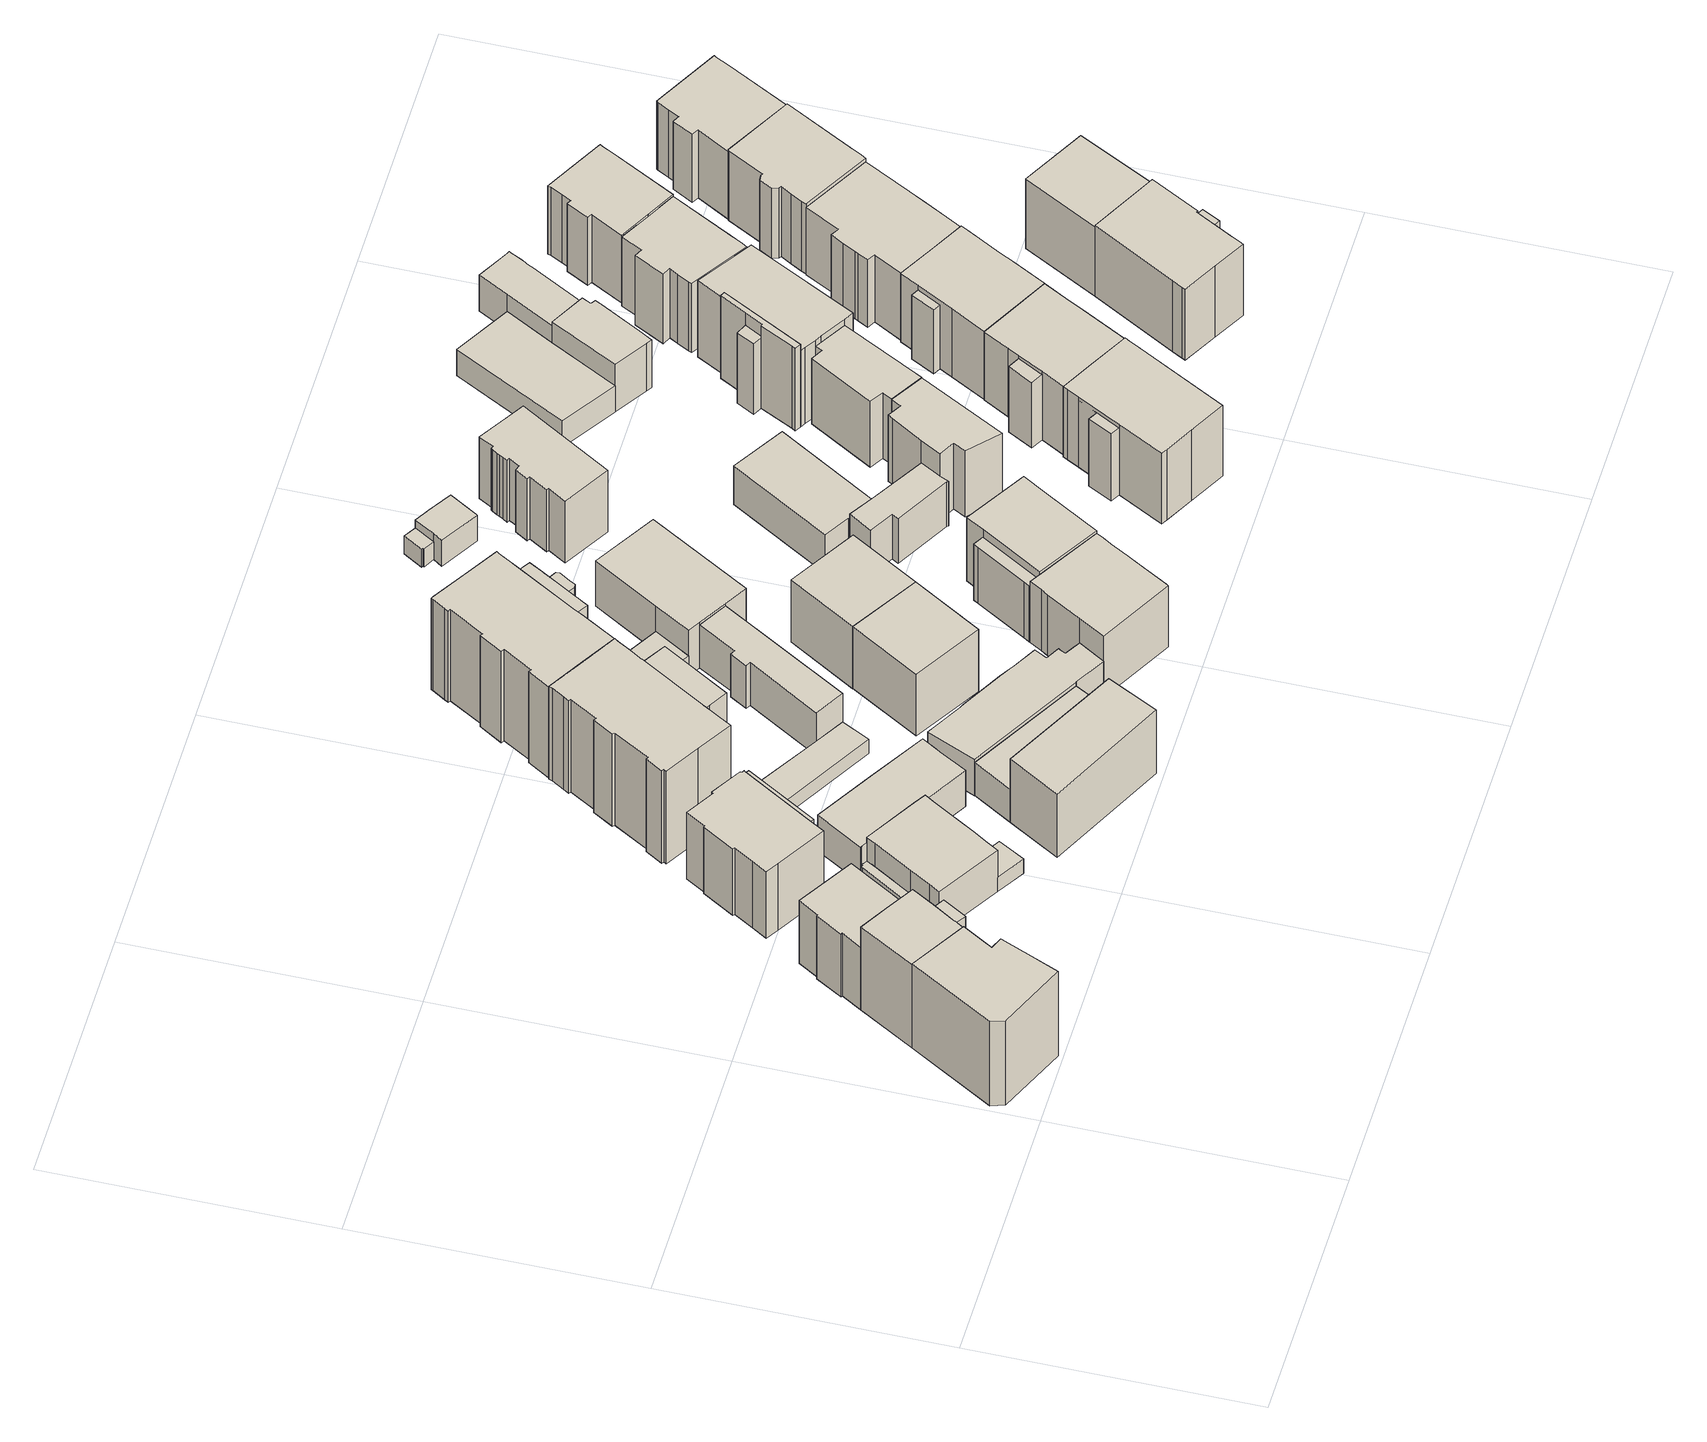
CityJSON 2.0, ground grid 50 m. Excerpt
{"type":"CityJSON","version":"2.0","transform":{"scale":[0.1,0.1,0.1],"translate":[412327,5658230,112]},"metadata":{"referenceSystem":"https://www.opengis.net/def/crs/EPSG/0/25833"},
"CityObjects":{
"building1":{"type":"Building","attributes":{"Dachtyp_tdc":"tdcFreeFormRoof","Gemeindeschluessel":14612000,"Dachneigung":36.46,"QualitaetDacherkennung":14,"Geometrietyp2DReferenz":"3000","measuredHeight":21.57,"function":"31001_9998","roofType":"5000"},"geometry":[{"type":"Solid","lod":"1","boundaries":[[[[0,1,2,3,4,5,6]],[[7,8,9,10,11,12,13]],[[6,8,7,0]],[[5,9,8,6]],[[4,10,9,5]],[[3,11,10,4]],[[2,12,11,3]],[[1,13,12,2]],[[0,7,13,1]]]]}]},
"building2":{"type":"Building","attributes":{"Gemeindeschluessel":14612000,"Geometrietyp2DReferenz":"3000","function":"31001_9998","roofType":"9999"},"children":["building2-1","building2-2"]},
"building2-1":{"type":"BuildingPart","attributes":{"Dachtyp_tdc":"tdcCutGableRoof","Dachneigung":1.78,"QualitaetDacherkennung":44,"Geometrietyp2DReferenz":"3000","measuredHeight":18.85,"roofType":"9999"},"parents":["building2"],"geometry":[{"type":"Solid","lod":"1","boundaries":[[[[14,15,16,17,18]],[[19,20,21,22,23]],[[18,19,23,14]],[[17,20,19,18]],[[16,21,20,17]],[[15,22,21,16]],[[14,23,22,15]]]]}]},
"building2-2":{"type":"BuildingPart","attributes":{"Dachtyp_tdc":"tdcGableRoof","Dachneigung":30.62,"QualitaetDacherkennung":73,"Geometrietyp2DReferenz":"3000","measuredHeight":20.88,"roofType":"3100"},"parents":["building2"],"geometry":[{"type":"Solid","lod":"1","boundaries":[[[[24,25,26,27,28,29,30,31,32]],[[33,34,23,22,21,7,35,13,36]],[[32,34,33,24]],[[31,23,34,32]],[[30,22,23,31]],[[29,21,22,30]],[[28,7,21,29]],[[27,35,7,28]],[[26,13,35,27]],[[25,36,13,26]],[[24,33,36,25]]]]}]},
"building3":{"type":"Building","attributes":{"Dachtyp_tdc":"tdcFreeFormRoof","Gemeindeschluessel":14612000,"Dachneigung":10.3,"QualitaetDacherkennung":29,"Geometrietyp2DReferenz":"3000","measuredHeight":15.66,"function":"31001_9998","roofType":"5000"},"geometry":[{"type":"Solid","lod":"1","boundaries":[[[[37,38,39,40,41,42,43,44]],[[45,46,47,48,49,34,36,50]],[[44,46,45,37]],[[43,47,46,44]],[[42,48,47,43]],[[41,49,48,42]],[[40,34,49,41]],[[39,36,34,40]],[[38,50,36,39]],[[37,45,50,38]]]]}]},
"building4":{"type":"Building","attributes":{"Gemeindeschluessel":14612000,"Geometrietyp2DReferenz":"3000","function":"31001_9998","roofType":"9999"},"children":["building4-1","building4-2","building4-3"]},
"building4-1":{"type":"BuildingPart","attributes":{"Dachtyp_tdc":"tdcPolyFlatRoof","Dachneigung":0,"QualitaetDacherkennung":76,"Geometrietyp2DReferenz":"3000","measuredHeight":3.33,"roofType":"1000"},"parents":["building4"],"geometry":[{"type":"Solid","lod":"1","boundaries":[[[[51,52,53,54]],[[55,56,57,58]],[[54,56,55,51]],[[53,57,56,54]],[[52,58,57,53]],[[51,55,58,52]]]]}]},
"building4-2":{"type":"BuildingPart","attributes":{"Dachtyp_tdc":"tdcCutGableRoof","Dachneigung":0.005,"QualitaetDacherkennung":53,"Geometrietyp2DReferenz":"3000","measuredHeight":11.77,"roofType":"9999"},"parents":["building4"],"geometry":[{"type":"Solid","lod":"1","boundaries":[[[[59,60,61,62,63,64,65,66,67,68,69,70]],[[71,72,73,74,75,58,76,57,77,78,79,80]],[[70,72,71,59]],[[69,73,72,70]],[[68,74,73,69]],[[67,75,74,68]],[[66,58,75,67]],[[65,76,58,66]],[[64,57,76,65]],[[63,77,57,64]],[[62,78,77,63]],[[61,79,78,62]],[[60,80,79,61]],[[59,71,80,60]]]]}]},
"building4-3":{"type":"BuildingPart","attributes":{"Dachtyp_tdc":"tdcPolyFlatRoof","Dachneigung":0,"QualitaetDacherkennung":14,"Geometrietyp2DReferenz":"3000","measuredHeight":4.12,"roofType":"1000"},"parents":["building4"],"geometry":[{"type":"Solid","lod":"1","boundaries":[[[[81,82,83,84,85,86,87]],[[88,89,90,91,92,71,79]],[[87,89,88,81]],[[86,90,89,87]],[[85,91,90,86]],[[84,92,91,85]],[[83,71,92,84]],[[82,79,71,83]],[[81,88,79,82]]]]}]},
"building5":{"type":"Building","attributes":{"Gemeindeschluessel":14612000,"Geometrietyp2DReferenz":"3000","function":"31001_9998","roofType":"9999"},"children":["building5-1","building5-2"]},
"building5-1":{"type":"BuildingPart","attributes":{"Dachtyp_tdc":"tdcCutTentRoof","Dachneigung":12.64,"QualitaetDacherkennung":42,"Geometrietyp2DReferenz":"3000","measuredHeight":16.26,"roofType":"9999"},"parents":["building5"],"geometry":[{"type":"Solid","lod":"1","boundaries":[[[[93,94,95,96,97,98,99,100,101,102,103,104,105,106,107,108]],[[109,110,111,112,113,114,115,116,117,118,119,120,121,122,123,124]],[[108,110,109,93]],[[107,111,110,108]],[[106,112,111,107]],[[105,113,112,106]],[[104,114,113,105]],[[103,115,114,104]],[[102,116,115,103]],[[101,117,116,102]],[[100,118,117,101]],[[99,119,118,100]],[[98,120,119,99]],[[97,121,120,98]],[[96,122,121,97]],[[95,123,122,96]],[[94,124,123,95]],[[93,109,124,94]]]]}]},
"building5-2":{"type":"BuildingPart","attributes":{"Dachtyp_tdc":"tdcFreeFormRoof","Dachneigung":72.49,"QualitaetDacherkennung":33,"Geometrietyp2DReferenz":"3000","measuredHeight":15.47,"roofType":"5000"},"parents":["building5"],"geometry":[{"type":"Solid","lod":"1","boundaries":[[[[125,126,127,128,129]],[[130,131,123,122,121]],[[129,131,130,125]],[[128,123,131,129]],[[127,122,123,128]],[[126,121,122,127]],[[125,130,121,126]]]]}]},
"building6":{"type":"Building","attributes":{"Dachtyp_tdc":"tdcFreeFormRoof","Gemeindeschluessel":14612000,"Dachneigung":10.04,"QualitaetDacherkennung":8,"Geometrietyp2DReferenz":"3000","measuredHeight":9.87,"function":"31001_9998","roofType":"5000"},"geometry":[{"type":"Solid","lod":"1","boundaries":[[[[132,133,134,135,136,137,138,139,140,141]],[[142,143,144,145,146,147,148,73,72,92]],[[141,143,142,132]],[[140,144,143,141]],[[139,145,144,140]],[[138,146,145,139]],[[137,147,146,138]],[[136,148,147,137]],[[135,73,148,136]],[[134,72,73,135]],[[133,92,72,134]],[[132,142,92,133]]]]}]},
"building7":{"type":"Building","attributes":{"Dachtyp_tdc":"tdcGableRoof","Gemeindeschluessel":14612000,"Dachneigung":35.84,"QualitaetDacherkennung":70,"Geometrietyp2DReferenz":"3000","measuredHeight":16.47,"function":"31001_9998","roofType":"3100"},"geometry":[{"type":"Solid","lod":"1","boundaries":[[[[149,150,151,152]],[[153,154,155,156]],[[152,154,153,149]],[[151,155,154,152]],[[150,156,155,151]],[[149,153,156,150]]]]}]},
"building8":{"type":"Building","attributes":{"Gemeindeschluessel":14612000,"Geometrietyp2DReferenz":"3000","function":"31001_9998","roofType":"9999"},"children":["building8-1","building8-2"]},
"building8-1":{"type":"BuildingPart","attributes":{"Dachtyp_tdc":"tdcGableRoof","Dachneigung":28.32,"QualitaetDacherkennung":67,"Geometrietyp2DReferenz":"3000","measuredHeight":23.41,"roofType":"3100"},"parents":["building8"],"geometry":[{"type":"Solid","lod":"1","boundaries":[[[[157,158,159,160,161,162,163,164,165,166,167,168,169,170,171,172,173,174,175,176,177,178,179,180,181]],[[182,183,184,185,186,187,188,189,190,191,192,193,194,195,196,197,198,199,200,201,202,203,204,205,206]],[[181,183,182,157]],[[180,184,183,181]],[[179,185,184,180]],[[178,186,185,179]],[[177,187,186,178]],[[176,188,187,177]],[[175,189,188,176]],[[174,190,189,175]],[[173,191,190,174]],[[172,192,191,173]],[[171,193,192,172]],[[170,194,193,171]],[[169,195,194,170]],[[168,196,195,169]],[[167,197,196,168]],[[166,198,197,167]],[[165,199,198,166]],[[164,200,199,165]],[[163,201,200,164]],[[162,202,201,163]],[[161,203,202,162]],[[160,204,203,161]],[[159,205,204,160]],[[158,206,205,159]],[[157,182,206,158]]]]}]},
"building8-2":{"type":"BuildingPart","attributes":{"Dachtyp_tdc":"tdcPolyFlatRoof","Dachneigung":27.61,"QualitaetDacherkennung":49,"Geometrietyp2DReferenz":"3000","measuredHeight":21.82,"roofType":"2100"},"parents":["building8"],"geometry":[{"type":"Solid","lod":"1","boundaries":[[[[207,208,209,210,211]],[[212,213,214,200,199]],[[211,213,212,207]],[[210,214,213,211]],[[209,200,214,210]],[[208,199,200,209]],[[207,212,199,208]]]]}]},
"building9":{"type":"Building","attributes":{"Dachtyp_tdc":"tdcPolyFlatRoof","Gemeindeschluessel":14612000,"Dachneigung":0,"QualitaetDacherkennung":0,"Geometrietyp2DReferenz":"3000","BezugspunktDach":"2000","measuredHeight":3,"function":"31001_9998"},"geometry":[{"type":"Solid","lod":"1","boundaries":[[[[215,216,217,218]],[[219,220,221,222]],[[218,220,219,215]],[[217,221,220,218]],[[216,222,221,217]],[[215,219,222,216]]]]}]},
"building10":{"type":"Building","attributes":{"Dachtyp_tdc":"tdcPolyFlatRoof","Gemeindeschluessel":14612000,"Dachneigung":5.07,"QualitaetDacherkennung":66,"Geometrietyp2DReferenz":"3000","measuredHeight":3.58,"function":"31001_9998","roofType":"2100"},"geometry":[{"type":"Solid","lod":"1","boundaries":[[[[223,224,225,226,227]],[[228,229,230,231,232]],[[227,229,228,223]],[[226,230,229,227]],[[225,231,230,226]],[[224,232,231,225]],[[223,228,232,224]]]]}]},
"building11":{"type":"Building","attributes":{"Dachtyp_tdc":"tdcPolyFlatRoof","Gemeindeschluessel":14612000,"Dachneigung":17.17,"QualitaetDacherkennung":54,"Geometrietyp2DReferenz":"3000","measuredHeight":8.85,"function":"31001_9998","roofType":"2100"},"geometry":[{"type":"Solid","lod":"1","boundaries":[[[[233,234,235,236]],[[237,154,153,238]],[[236,154,237,233]],[[235,153,154,236]],[[234,238,153,235]],[[233,237,238,234]]]]}]},
"building12":{"type":"Building","attributes":{"Dachtyp_tdc":"tdcPolyFlatRoof","Gemeindeschluessel":14612000,"Dachneigung":0,"QualitaetDacherkennung":82,"Geometrietyp2DReferenz":"3000","measuredHeight":8.48,"function":"31001_9998","roofType":"1000"},"geometry":[{"type":"Solid","lod":"1","boundaries":[[[[239,240,241,242,243,244,245,246,247,248,249,250,251,252,253,254,255,256]],[[257,258,259,260,261,262,263,264,265,266,267,268,269,270,271,272,273,274]],[[256,258,257,239]],[[255,259,258,256]],[[254,260,259,255]],[[253,261,260,254]],[[252,262,261,253]],[[251,263,262,252]],[[250,264,263,251]],[[249,265,264,250]],[[248,266,265,249]],[[247,267,266,248]],[[246,268,267,247]],[[245,269,268,246]],[[244,270,269,245]],[[243,271,270,244]],[[242,272,271,243]],[[241,273,272,242]],[[240,274,273,241]],[[239,257,274,240]]]]}]},
"building13":{"type":"Building","attributes":{"Gemeindeschluessel":14612000,"Geometrietyp2DReferenz":"3000","function":"31001_9998","roofType":"9999"},"children":["building13-1","building13-2","building13-3"]},
"building13-1":{"type":"BuildingPart","attributes":{"Dachtyp_tdc":"tdcGableRoof","Dachneigung":30.76,"QualitaetDacherkennung":74,"Geometrietyp2DReferenz":"3000","measuredHeight":23.34,"roofType":"3100"},"parents":["building13"],"geometry":[{"type":"Solid","lod":"1","boundaries":[[[[275,276,277,278,279,280,281,282,283,284,285,286,287,288,289,290,291,292,293,294,295,296]],[[297,298,299,300,301,302,303,304,305,306,307,308,309,310,311,312,313,314,315,316,317,318]],[[296,298,297,275]],[[295,299,298,296]],[[294,300,299,295]],[[293,301,300,294]],[[292,302,301,293]],[[291,303,302,292]],[[290,304,303,291]],[[289,305,304,290]],[[288,306,305,289]],[[287,307,306,288]],[[286,308,307,287]],[[285,309,308,286]],[[284,310,309,285]],[[283,311,310,284]],[[282,312,311,283]],[[281,313,312,282]],[[280,314,313,281]],[[279,315,314,280]],[[278,316,315,279]],[[277,317,316,278]],[[276,318,317,277]],[[275,297,318,276]]]]}]},
"building13-2":{"type":"BuildingPart","attributes":{"Dachtyp_tdc":"tdcFreeFormRoof","Dachneigung":13.53,"QualitaetDacherkennung":43,"Geometrietyp2DReferenz":"3000","measuredHeight":20.41,"roofType":"5000"},"parents":["building13"],"geometry":[{"type":"Solid","lod":"1","boundaries":[[[[319,320,321,322,323,324,325,326,327,328]],[[329,330,331,332,333,334,335,336,337,338]],[[328,330,329,319]],[[327,331,330,328]],[[326,332,331,327]],[[325,333,332,326]],[[324,334,333,325]],[[323,335,334,324]],[[322,336,335,323]],[[321,337,336,322]],[[320,338,337,321]],[[319,329,338,320]]]]}]},
"building13-3":{"type":"BuildingPart","attributes":{"Dachtyp_tdc":"tdcPolyFlatRoof","Dachneigung":31.45,"QualitaetDacherkennung":45,"Geometrietyp2DReferenz":"3000","measuredHeight":20.94,"roofType":"2100"},"parents":["building13"],"geometry":[{"type":"Solid","lod":"1","boundaries":[[[[339,340,341,342,343,344]],[[298,345,332,330,346,299]],[[343,345,298,344]],[[342,332,345,343]],[[341,330,332,342]],[[340,346,330,341]],[[339,299,346,340]],[[344,298,299,339]]]]}]},
"building14":{"type":"Building","attributes":{"Dachtyp_tdc":"tdcPolyFlatRoof","Gemeindeschluessel":14612000,"Dachneigung":3.73,"QualitaetDacherkennung":84,"Geometrietyp2DReferenz":"3000","measuredHeight":10.05,"function":"31001_9998","roofType":"2100"},"geometry":[{"type":"Solid","lod":"1","boundaries":[[[[347,348,349,350,351,352,353,354]],[[230,355,356,357,358,359,360,231]],[[354,355,230,347]],[[353,356,355,354]],[[352,357,356,353]],[[351,358,357,352]],[[350,359,358,351]],[[349,360,359,350]],[[348,231,360,349]],[[347,230,231,348]]]]}]},
"building15":{"type":"Building","attributes":{"Dachtyp_tdc":"tdcHipAndGableRoof","Gemeindeschluessel":14612000,"Dachneigung":31.73,"QualitaetDacherkennung":75,"Geometrietyp2DReferenz":"3000","measuredHeight":16.45,"function":"31001_9998","roofType":"5000"},"geometry":[{"type":"Solid","lod":"1","boundaries":[[[[361,362,363,364]],[[365,366,367,368]],[[364,366,365,361]],[[363,367,366,364]],[[362,368,367,363]],[[361,365,368,362]]]]}]},
"building16":{"type":"Building","attributes":{"Dachtyp_tdc":"tdcPolyFlatRoof","Gemeindeschluessel":14612000,"Dachneigung":3.09,"QualitaetDacherkennung":68,"Geometrietyp2DReferenz":"3000","measuredHeight":4.87,"function":"31001_9998","roofType":"2100"},"geometry":[{"type":"Solid","lod":"1","boundaries":[[[[369,370,371,372]],[[373,374,301,300]],[[372,374,373,369]],[[371,301,374,372]],[[370,300,301,371]],[[369,373,300,370]]]]}]},
"building17":{"type":"Building","attributes":{"Dachtyp_tdc":"tdcFreeFormRoof","Gemeindeschluessel":14612000,"Dachneigung":10.3,"QualitaetDacherkennung":55,"Geometrietyp2DReferenz":"3000","measuredHeight":15.8,"function":"31001_9998","roofType":"5000"},"geometry":[{"type":"Solid","lod":"1","boundaries":[[[[375,376,377,378,379,380,381,382,383,384,385,386]],[[387,388,389,390,391,392,393,394,395,396,397,398]],[[386,388,387,375]],[[385,389,388,386]],[[384,390,389,385]],[[383,391,390,384]],[[382,392,391,383]],[[381,393,392,382]],[[380,394,393,381]],[[379,395,394,380]],[[378,396,395,379]],[[377,397,396,378]],[[376,398,397,377]],[[375,387,398,376]]]]}]},
"building18":{"type":"Building","attributes":{"Dachtyp_tdc":"tdcHipAndGableRoof","Gemeindeschluessel":14612000,"Dachneigung":31.82,"QualitaetDacherkennung":79,"Geometrietyp2DReferenz":"3000","measuredHeight":16.6,"function":"31001_9998","roofType":"5000"},"geometry":[{"type":"Solid","lod":"1","boundaries":[[[[362,361,399,400]],[[401,402,403,404]],[[400,402,401,362]],[[399,403,402,400]],[[361,404,403,399]],[[362,401,404,361]]]]}]},
"building19":{"type":"Building","attributes":{"Dachtyp_tdc":"tdcFreeFormRoof","Gemeindeschluessel":14612000,"Dachneigung":35.61,"QualitaetDacherkennung":50,"Geometrietyp2DReferenz":"3000","measuredHeight":12.75,"function":"31001_9998","roofType":"5000"},"geometry":[{"type":"Solid","lod":"1","boundaries":[[[[405,406,407,408,409,410,411]],[[412,413,414,415,416,360,359]],[[411,413,412,405]],[[410,414,413,411]],[[409,415,414,410]],[[408,416,415,409]],[[407,360,416,408]],[[406,359,360,407]],[[405,412,359,406]]]]}]},
"building20":{"type":"Building","attributes":{"Gemeindeschluessel":14612000,"Geometrietyp2DReferenz":"3000","function":"31001_9998","roofType":"9999"},"children":["building20-1","building20-2"]},
"building20-1":{"type":"BuildingPart","attributes":{"Dachtyp_tdc":"tdcGableRoof","Dachneigung":10.1,"QualitaetDacherkennung":53,"Geometrietyp2DReferenz":"3000","measuredHeight":15.79,"roofType":"3100"},"parents":["building20"],"geometry":[{"type":"Solid","lod":"1","boundaries":[[[[417,418,419,420,421,422]],[[423,424,425,426,389,427]],[[422,424,423,417]],[[421,425,424,422]],[[420,426,425,421]],[[419,389,426,420]],[[418,427,389,419]],[[417,423,427,418]]]]}]},
"building20-2":{"type":"BuildingPart","attributes":{"Dachtyp_tdc":"tdcPolyFlatRoof","Dachneigung":28.6,"QualitaetDacherkennung":39,"Geometrietyp2DReferenz":"3000","measuredHeight":13.56,"roofType":"2100"},"parents":["building20"],"geometry":[{"type":"Solid","lod":"1","boundaries":[[[[428,429,430,431,432,433,434]],[[423,427,388,435,436,437,438]],[[434,427,423,428]],[[433,388,427,434]],[[432,435,388,433]],[[431,436,435,432]],[[430,437,436,431]],[[429,438,437,430]],[[428,423,438,429]]]]}]},
"building21":{"type":"Building","attributes":{"Dachtyp_tdc":"tdcPolyFlatRoof","Gemeindeschluessel":14612000,"Dachneigung":16.8,"QualitaetDacherkennung":65,"Geometrietyp2DReferenz":"3000","measuredHeight":11.21,"function":"31001_9998","roofType":"2100"},"geometry":[{"type":"Solid","lod":"1","boundaries":[[[[439,440,441,442,443,444,445,446,447]],[[448,449,450,451,452,453,454,455,456]],[[447,449,448,439]],[[446,450,449,447]],[[445,451,450,446]],[[444,452,451,445]],[[443,453,452,444]],[[442,454,453,443]],[[441,455,454,442]],[[440,456,455,441]],[[439,448,456,440]]]]}]},
"building22":{"type":"Building","attributes":{"Gemeindeschluessel":14612000,"Geometrietyp2DReferenz":"3000","function":"31001_9998","roofType":"9999"},"children":["building22-1","building22-2"]},
"building22-1":{"type":"BuildingPart","attributes":{"Dachtyp_tdc":"tdcPolyFlatRoof","Dachneigung":15.06,"QualitaetDacherkennung":58,"Geometrietyp2DReferenz":"3000","measuredHeight":4.41,"roofType":"2100"},"parents":["building22"],"geometry":[{"type":"Solid","lod":"1","boundaries":[[[[457,458,459,460,461,462]],[[463,464,465,466,467,468]],[[462,464,463,457]],[[461,465,464,462]],[[460,466,465,461]],[[459,467,466,460]],[[458,468,467,459]],[[457,463,468,458]]]]}]},
"building22-2":{"type":"BuildingPart","attributes":{"Dachtyp_tdc":"tdcHipAndGableRoof","Dachneigung":12.28,"QualitaetDacherkennung":44,"Geometrietyp2DReferenz":"3000","measuredHeight":7.08,"roofType":"5000"},"parents":["building22"],"geometry":[{"type":"Solid","lod":"1","boundaries":[[[[469,470,471,472,473,474,475,476]],[[477,478,479,480,481,482,467,466]],[[476,478,477,469]],[[475,479,478,476]],[[474,480,479,475]],[[473,481,480,474]],[[472,482,481,473]],[[471,467,482,472]],[[470,466,467,471]],[[469,477,466,470]]]]}]},
"building23":{"type":"Building","attributes":{"Dachtyp_tdc":"tdcPolyFlatRoof","Gemeindeschluessel":14612000,"Dachneigung":0,"QualitaetDacherkennung":85,"Geometrietyp2DReferenz":"3000","measuredHeight":8.92,"function":"31001_9998","roofType":"1000"},"geometry":[{"type":"Solid","lod":"1","boundaries":[[[[483,484,485,486,487,488]],[[489,490,491,492,493,494]],[[488,490,489,483]],[[487,491,490,488]],[[486,492,491,487]],[[485,493,492,486]],[[484,494,493,485]],[[483,489,494,484]]]]}]},
"building24":{"type":"Building","attributes":{"Dachtyp_tdc":"tdcHipAndGableRoof","Gemeindeschluessel":14612000,"Dachneigung":37,"QualitaetDacherkennung":79,"Geometrietyp2DReferenz":"3000","measuredHeight":16.28,"function":"31001_9998","roofType":"5000"},"geometry":[{"type":"Solid","lod":"1","boundaries":[[[[495,496,497,498,499,500,501,502,503,504,505,506,507,508,509,510,511,512,513,514]],[[515,516,517,518,519,520,521,522,523,524,525,526,527,528,529,530,531,532,533,534]],[[514,516,515,495]],[[513,517,516,514]],[[512,518,517,513]],[[511,519,518,512]],[[510,520,519,511]],[[509,521,520,510]],[[508,522,521,509]],[[507,523,522,508]],[[506,524,523,507]],[[505,525,524,506]],[[504,526,525,505]],[[503,527,526,504]],[[502,528,527,503]],[[501,529,528,502]],[[500,530,529,501]],[[499,531,530,500]],[[498,532,531,499]],[[497,533,532,498]],[[496,534,533,497]],[[495,515,534,496]]]]}]},
"building25":{"type":"Building","attributes":{"Dachtyp_tdc":"tdcPolyFlatRoof","Gemeindeschluessel":14612000,"Dachneigung":4.38,"QualitaetDacherkennung":66,"Geometrietyp2DReferenz":"3000","measuredHeight":15.64,"function":"31001_9998","roofType":"2100"},"geometry":[{"type":"Solid","lod":"1","boundaries":[[[[535,536,537,538,539,540,541,542,543,544]],[[545,546,547,548,549,550,551,552,553,554]],[[544,546,545,535]],[[543,547,546,544]],[[542,548,547,543]],[[541,549,548,542]],[[540,550,549,541]],[[539,551,550,540]],[[538,552,551,539]],[[537,553,552,538]],[[536,554,553,537]],[[535,545,554,536]]]]}]},
"building26":{"type":"Building","attributes":{"Gemeindeschluessel":14612000,"Geometrietyp2DReferenz":"3000","function":"31001_9998","roofType":"9999"},"children":["building26-1","building26-2"]},
"building26-1":{"type":"BuildingPart","attributes":{"Dachtyp_tdc":"tdcGableRoof","Dachneigung":28.42,"QualitaetDacherkennung":80,"Geometrietyp2DReferenz":"3000","measuredHeight":18.2,"roofType":"3100"},"parents":["building26"],"geometry":[{"type":"Solid","lod":"1","boundaries":[[[[555,556,557,558,559,560,561,562,563,564,565,566,567]],[[568,569,570,571,572,573,574,575,576,577,578,579,580]],[[566,569,568,567]],[[565,570,569,566]],[[564,571,570,565]],[[563,572,571,564]],[[562,573,572,563]],[[561,574,573,562]],[[560,575,574,561]],[[559,576,575,560]],[[558,577,576,559]],[[557,578,577,558]],[[556,579,578,557]],[[555,580,579,556]],[[567,568,580,555]]]]}]},
"building26-2":{"type":"BuildingPart","attributes":{"Dachtyp_tdc":"tdcPolyFlatRoof","Dachneigung":22.69,"QualitaetDacherkennung":44,"Geometrietyp2DReferenz":"3000","measuredHeight":15.82,"roofType":"2100"},"parents":["building26"],"geometry":[{"type":"MultiSurface","lod":"1","boundaries":[[[581,582,583,584,585,586,587,588]],[[589,590,591,592,593,569,594,568]],[[588,589,568,581]],[[587,590,589,588]],[[586,591,590,587]],[[585,592,591,586]],[[594,582,581,568]]]}]},
"building27":{"type":"Building","attributes":{"Dachtyp_tdc":"tdcPolyFlatRoof","Gemeindeschluessel":14612000,"Dachneigung":2.73,"QualitaetDacherkennung":74,"Geometrietyp2DReferenz":"3000","measuredHeight":15.42,"function":"31001_9998","roofType":"2100"},"geometry":[{"type":"Solid","lod":"1","boundaries":[[[[595,596,597,598,599,600,601,602]],[[603,604,605,606,607,608,609,610]],[[602,604,603,595]],[[601,605,604,602]],[[600,606,605,601]],[[599,607,606,600]],[[598,608,607,599]],[[597,609,608,598]],[[596,610,609,597]],[[595,603,610,596]]]]}]},
"building28":{"type":"Building","attributes":{"Gemeindeschluessel":14612000,"Geometrietyp2DReferenz":"3000","function":"31001_9998","roofType":"9999"},"children":["building28-1","building28-2"]},
"building28-1":{"type":"BuildingPart","attributes":{"Dachtyp_tdc":"tdcGableRoof","Dachneigung":31.27,"QualitaetDacherkennung":77,"Geometrietyp2DReferenz":"3000","measuredHeight":17.93,"roofType":"3100"},"parents":["building28"],"geometry":[{"type":"Solid","lod":"1","boundaries":[[[[611,612,613,614,615,616,617,618,619,620,621]],[[622,623,624,625,626,627,628,629,630,631,632]],[[621,623,622,611]],[[620,624,623,621]],[[619,625,624,620]],[[618,626,625,619]],[[617,627,626,618]],[[616,628,627,617]],[[615,629,628,616]],[[614,630,629,615]],[[613,631,630,614]],[[612,632,631,613]],[[611,622,632,612]]]]}]},
"building28-2":{"type":"BuildingPart","attributes":{"Dachtyp_tdc":"tdcPolyFlatRoof","Dachneigung":21.08,"QualitaetDacherkennung":51,"Geometrietyp2DReferenz":"3000","measuredHeight":15.5,"roofType":"2100"},"parents":["building28"],"geometry":[{"type":"Solid","lod":"1","boundaries":[[[[633,634,635,636]],[[626,637,638,627]],[[635,637,626,636]],[[634,638,637,635]],[[633,627,638,634]],[[636,626,627,633]]]]}]},
"building29":{"type":"Building","attributes":{"Dachtyp_tdc":"tdcPolyFlatRoof","Gemeindeschluessel":14612000,"Dachneigung":5.01,"QualitaetDacherkennung":81,"Geometrietyp2DReferenz":"3000","measuredHeight":6.58,"function":"31001_9998","roofType":"2100"},"geometry":[{"type":"Solid","lod":"1","boundaries":[[[[639,640,641,642,643]],[[644,645,646,647,648]],[[643,645,644,639]],[[642,646,645,643]],[[641,647,646,642]],[[640,648,647,641]],[[639,644,648,640]]]]}]},
"building30":{"type":"Building","attributes":{"Gemeindeschluessel":14612000,"Geometrietyp2DReferenz":"3000","function":"31001_9998","roofType":"9999"},"children":["building30-1","building30-2","building30-3"]},
"building30-1":{"type":"BuildingPart","attributes":{"Dachtyp_tdc":"tdcPolyFlatRoof","Dachneigung":5.22,"QualitaetDacherkennung":46,"Geometrietyp2DReferenz":"3000","measuredHeight":19.1,"roofType":"2100"},"parents":["building30"],"geometry":[{"type":"Solid","lod":"1","boundaries":[[[[649,650,651,652,653,654,655,656]],[[657,658,659,660,661,662,663,664]],[[656,658,657,649]],[[655,659,658,656]],[[654,660,659,655]],[[653,661,660,654]],[[652,662,661,653]],[[651,663,662,652]],[[650,664,663,651]],[[649,657,664,650]]]]}]},
"building30-2":{"type":"BuildingPart","attributes":{"Dachtyp_tdc":"tdcFreeFormRoof","Dachneigung":56.48,"QualitaetDacherkennung":20,"Geometrietyp2DReferenz":"3000","measuredHeight":17.19,"roofType":"5000"},"parents":["building30"],"geometry":[{"type":"Solid","lod":"1","boundaries":[[[[665,666,667,668,669,670]],[[664,671,672,673,658,657]],[[670,671,664,665]],[[669,672,671,670]],[[668,673,672,669]],[[667,658,673,668]],[[666,657,658,667]],[[665,664,657,666]]]]}]},
"building30-3":{"type":"BuildingPart","attributes":{"Dachtyp_tdc":"tdcGableRoof","Dachneigung":30.89,"QualitaetDacherkennung":74,"Geometrietyp2DReferenz":"3000","measuredHeight":19.65,"roofType":"3100"},"parents":["building30"],"geometry":[{"type":"Solid","lod":"1","boundaries":[[[[674,675,676,677,678,679,680,681,682,683,684]],[[661,660,685,686,687,688,689,690,691,692,693]],[[684,660,661,674]],[[683,685,660,684]],[[682,686,685,683]],[[681,687,686,682]],[[680,688,687,681]],[[679,689,688,680]],[[678,690,689,679]],[[677,691,690,678]],[[676,692,691,677]],[[675,693,692,676]],[[674,661,693,675]]]]}]},
"building31":{"type":"Building","attributes":{"Dachtyp_tdc":"tdcPolyFlatRoof","Gemeindeschluessel":14612000,"Dachneigung":6.41,"QualitaetDacherkennung":77,"Geometrietyp2DReferenz":"3000","measuredHeight":11.41,"function":"31001_9998","roofType":"2100"},"geometry":[{"type":"Solid","lod":"1","boundaries":[[[[694,695,696,697,698,699,700,701,702]],[[703,704,705,706,707,644,648,708,709]],[[702,704,703,694]],[[701,705,704,702]],[[700,706,705,701]],[[699,707,706,700]],[[698,644,707,699]],[[697,648,644,698]],[[696,708,648,697]],[[695,709,708,696]],[[694,703,709,695]]]]}]},
"building32":{"type":"Building","attributes":{"Gemeindeschluessel":14612000,"Geometrietyp2DReferenz":"3000","function":"31001_9998","roofType":"9999"},"children":["building32-1","building32-2"]},
"building32-1":{"type":"BuildingPart","attributes":{"Dachtyp_tdc":"tdcGableRoof","Dachneigung":29.82,"QualitaetDacherkennung":76,"Geometrietyp2DReferenz":"3000","measuredHeight":17.82,"roofType":"3100"},"parents":["building32"],"geometry":[{"type":"Solid","lod":"1","boundaries":[[[[710,711,712,713,714,715,716,717,718,719,720,721]],[[722,723,724,725,726,727,728,729,730,731,732,733]],[[721,722,733,710]],[[720,723,722,721]],[[719,724,723,720]],[[718,725,724,719]],[[717,726,725,718]],[[716,727,726,717]],[[715,728,727,716]],[[714,729,728,715]],[[713,730,729,714]],[[712,731,730,713]],[[711,732,731,712]],[[710,733,732,711]]]]}]},
"building32-2":{"type":"BuildingPart","attributes":{"Dachtyp_tdc":"tdcPolyFlatRoof","Dachneigung":24.29,"QualitaetDacherkennung":59,"Geometrietyp2DReferenz":"3000","measuredHeight":15.14,"roofType":"2100"},"parents":["building32"],"geometry":[{"type":"Solid","lod":"1","boundaries":[[[[734,735,736,737,738]],[[739,740,741,722,733]],[[738,739,733,734]],[[737,740,739,738]],[[736,741,740,737]],[[735,722,741,736]],[[734,733,722,735]]]]}]},
"building33":{"type":"Building","attributes":{"Gemeindeschluessel":14612000,"Geometrietyp2DReferenz":"3000","function":"31001_9998","roofType":"9999"},"children":["building33-1","building33-2"]},
"building33-1":{"type":"BuildingPart","attributes":{"Dachtyp_tdc":"tdcPolyFlatRoof","Dachneigung":17.12,"QualitaetDacherkennung":42,"Geometrietyp2DReferenz":"3000","measuredHeight":16.1,"roofType":"2100"},"parents":["building33"],"geometry":[{"type":"Solid","lod":"1","boundaries":[[[[742,743,744,745,746,747]],[[748,749,750,751,752,753]],[[747,748,753,742]],[[746,749,748,747]],[[745,750,749,746]],[[744,751,750,745]],[[743,752,751,744]],[[742,753,752,743]]]]}]},
"building33-2":{"type":"BuildingPart","attributes":{"Dachtyp_tdc":"tdcGableRoof","Dachneigung":32.53,"QualitaetDacherkennung":82,"Geometrietyp2DReferenz":"3000","measuredHeight":18.63,"roofType":"3100"},"parents":["building33"],"geometry":[{"type":"Solid","lod":"1","boundaries":[[[[754,755,756,757,758,759,760,761,762,763,764,765,766]],[[767,768,769,770,771,749,748,753,772,773,774,775,776]],[[766,768,767,754]],[[765,769,768,766]],[[764,770,769,765]],[[763,771,770,764]],[[762,749,771,763]],[[761,748,749,762]],[[760,753,748,761]],[[759,772,753,760]],[[758,773,772,759]],[[757,774,773,758]],[[756,775,774,757]],[[755,776,775,756]],[[754,767,776,755]]]]}]},
"building34":{"type":"Building","attributes":{"Dachtyp_tdc":"tdcPolyFlatRoof","Gemeindeschluessel":14612000,"Dachneigung":2.97,"QualitaetDacherkennung":82,"Geometrietyp2DReferenz":"3000","measuredHeight":8.49,"function":"31001_9998","roofType":"2100"},"geometry":[{"type":"Solid","lod":"1","boundaries":[[[[777,778,779,780,781,782,783,784,785,786,787]],[[788,789,790,791,792,793,794,795,796,797,798]],[[787,789,788,777]],[[786,790,789,787]],[[785,791,790,786]],[[784,792,791,785]],[[783,793,792,784]],[[782,794,793,783]],[[781,795,794,782]],[[780,796,795,781]],[[779,797,796,780]],[[778,798,797,779]],[[777,788,798,778]]]]}]},
"building35":{"type":"Building","attributes":{"Dachtyp_tdc":"tdcFreeFormRoof","Gemeindeschluessel":14612000,"Dachneigung":32.49,"QualitaetDacherkennung":70,"Geometrietyp2DReferenz":"3000","measuredHeight":18.32,"function":"31001_9998","roofType":"5000"},"geometry":[{"type":"Solid","lod":"1","boundaries":[[[[799,800,801,802,803,804,805,806,807,808,809,810]],[[811,812,813,814,815,816,817,818,819,820,821,822]],[[810,812,811,799]],[[809,813,812,810]],[[808,814,813,809]],[[807,815,814,808]],[[806,816,815,807]],[[805,817,816,806]],[[804,818,817,805]],[[803,819,818,804]],[[802,820,819,803]],[[801,821,820,802]],[[800,822,821,801]],[[799,811,822,800]]]]}]},
"building36":{"type":"Building","attributes":{"Dachtyp_tdc":"tdcFreeFormRoof","Gemeindeschluessel":14612000,"Dachneigung":32,"QualitaetDacherkennung":73,"Geometrietyp2DReferenz":"3000","measuredHeight":18.23,"function":"31001_9998","roofType":"5000"},"geometry":[{"type":"Solid","lod":"1","boundaries":[[[[823,824,825,826,827,828,829,830,831,832,833,834,835]],[[836,837,838,839,840,841,842,843,844,845,846,847,848]],[[835,837,836,823]],[[834,838,837,835]],[[833,839,838,834]],[[832,840,839,833]],[[831,841,840,832]],[[830,842,841,831]],[[829,843,842,830]],[[828,844,843,829]],[[827,845,844,828]],[[826,846,845,827]],[[825,847,846,826]],[[824,848,847,825]],[[823,836,848,824]]]]}]},
"building37":{"type":"Building","attributes":{"Dachtyp_tdc":"tdcGableRoof","Gemeindeschluessel":14612000,"Dachneigung":40.29,"QualitaetDacherkennung":90,"Geometrietyp2DReferenz":"3000","measuredHeight":18.85,"function":"31001_9998","roofType":"3100"},"geometry":[{"type":"Solid","lod":"1","boundaries":[[[[849,850,851,852]],[[768,853,854,770]],[[852,853,768,849]],[[851,854,853,852]],[[850,770,854,851]],[[849,768,770,850]]]]}]},
"building38":{"type":"Building","attributes":{"Dachtyp_tdc":"tdcGableRoof","Gemeindeschluessel":14612000,"Dachneigung":32.23,"QualitaetDacherkennung":76,"Geometrietyp2DReferenz":"3000","measuredHeight":17.78,"function":"31001_9998","roofType":"3100"},"geometry":[{"type":"Solid","lod":"1","boundaries":[[[[855,856,857,858,859,860,861,862,863,864,865,866,867,868]],[[869,870,871,872,873,874,875,876,877,878,879,880,881,882]],[[868,870,869,855]],[[867,871,870,868]],[[866,872,871,867]],[[865,873,872,866]],[[864,874,873,865]],[[863,875,874,864]],[[862,876,875,863]],[[861,877,876,862]],[[860,878,877,861]],[[859,879,878,860]],[[858,880,879,859]],[[857,881,880,858]],[[856,882,881,857]],[[855,869,882,856]]]]}]},
"building39":{"type":"Building","attributes":{"Dachtyp_tdc":"tdcFreeFormRoof","Gemeindeschluessel":14612000,"Dachneigung":32.53,"QualitaetDacherkennung":73,"Geometrietyp2DReferenz":"3000","measuredHeight":18.82,"function":"31001_9998","roofType":"5000"},"geometry":[{"type":"Solid","lod":"1","boundaries":[[[[883,884,885,886,887,888,889,890,891,892,893,894,895,896,897]],[[898,899,900,901,902,903,904,905,906,907,908,909,910,911,912]],[[897,899,898,883]],[[896,900,899,897]],[[895,901,900,896]],[[894,902,901,895]],[[893,903,902,894]],[[892,904,903,893]],[[891,905,904,892]],[[890,906,905,891]],[[889,907,906,890]],[[888,908,907,889]],[[887,909,908,888]],[[886,910,909,887]],[[885,911,910,886]],[[884,912,911,885]],[[883,898,912,884]]]]}]},
"building40":{"type":"Building","attributes":{"Dachtyp_tdc":"tdcFreeFormRoof","Gemeindeschluessel":14612000,"Dachneigung":31.63,"QualitaetDacherkennung":73,"Geometrietyp2DReferenz":"3000","measuredHeight":18.09,"function":"31001_9998","roofType":"5000"},"geometry":[{"type":"Solid","lod":"1","boundaries":[[[[913,914,915,916,917,918,919,920,921,922,923,924]],[[925,926,927,928,929,930,931,932,933,934,935,936]],[[924,926,925,913]],[[923,927,926,924]],[[922,928,927,923]],[[921,929,928,922]],[[920,930,929,921]],[[919,931,930,920]],[[918,932,931,919]],[[917,933,932,918]],[[916,934,933,917]],[[915,935,934,916]],[[914,936,935,915]],[[913,925,936,914]]]]}]}
},
"vertices":[
[195,176,199],[98,234,199],[10,85,199],[18,61,199],[140,8,199],[185,113,199],[163,122,199],[195,176,4],[163,122,4],[185,113,4],[140,8,4],[18,61,4],[10,85,4],[98,234,4],
[231,235,189],[205,193,189],[206,193,189],[226,181,189],[251,223,189],[251,223,4],[226,181,4],[206,193,4],[205,193,4],[231,235,4],
[206,303,196],[156,332,196],[98,234,196],[147,205,196],[195,176,196],[206,193,196],[205,193,196],[231,235,196],[254,274,196],[206,303,4],[254,274,4],[147,205,4],[156,332,4],
[175,369,149],[178,368,149],[156,332,149],[254,274,149],[325,392,149],[228,451,149],[206,415,149],[203,416,149],[175,369,4],[203,416,4],[206,415,4],[228,451,4],[325,392,4],[178,368,4],
[527,205,40],[480,233,40],[452,188,40],[500,159,40],[527,205,7],[500,159,7],[452,188,7],[480,233,7],
[427,394,102],[418,378,102],[376,309,102],[355,273,102],[343,254,102],[452,188,102],[464,208,102],[480,233,102],[527,312,102],[534,323,102],[537,328,102],[516,341,102],[427,394,7],[516,341,7],[537,328,7],[534,323,7],[527,312,7],[464,208,7],[343,254,7],[355,273,7],[376,309,7],[418,378,7],
[362,317,48],[376,309,48],[427,394,48],[417,399,48],[416,397,48],[412,399,48],[410,396,48],[362,317,7],[410,396,7],[412,399,7],[416,397,7],[417,399,7],
[286,501,159],[372,449,159],[389,478,159],[464,602,159],[465,602,159],[460,605,159],[461,608,159],[408,640,159],[406,637,159],[356,667,159],[335,632,159],[333,633,159],[299,577,159],[302,575,159],[281,540,159],[265,514,159],[286,501,5],[265,514,5],[281,540,5],[302,575,5],[299,577,5],[333,633,5],[335,632,5],[356,667,5],[406,637,5],[408,640,5],[461,608,5],[460,605,5],[465,602,5],[464,602,5],[389,478,5],[372,449,5],
[474,597,151],[465,602,151],[464,602,151],[389,478,151],[399,472,151],[474,597,5],[399,472,5],
[415,400,90],[417,399,90],[516,341,90],[537,328,90],[615,283,90],[643,332,90],[647,339,90],[663,365,90],[564,424,90],[464,483,90],[415,400,7],[464,483,7],[564,424,7],[663,365,7],[647,339,7],[643,332,7],[615,283,7],
[597,206,156],[543,116,156],[756,11,156],[802,100,156],[597,206,10],[802,100,10],[756,11,10],[543,116,10],
[379,713,218],[383,711,218],[380,706,218],[440,670,218],[500,633,218],[515,658,218],[530,685,218],[530,684,218],[602,804,218],[601,804,218],[616,828,218],[628,849,218],[633,856,218],[573,892,218],[508,930,218],[505,923,218],[492,902,218],[486,892,218],[490,890,218],[461,841,218],[457,844,218],[436,808,218],[439,805,218],[401,741,218],[397,743,218],[379,713,4],[397,743,4],[401,741,4],[439,805,4],[436,808,4],[457,844,4],[461,841,4],[490,890,4],[486,892,4],[492,902,4],[505,923,4],[508,930,4],[573,892,4],[633,856,4],[628,849,4],[616,828,4],[601,804,4],[602,804,4],[530,684,4],[530,685,4],[515,658,4],[500,633,4],[440,670,4],[380,706,4],[383,711,4],
[645,778,209],[602,804,209],[530,684,209],[541,678,209],[573,659,209],[645,778,4],[573,659,4],[541,678,4],
[643,332,42],[653,326,42],[657,333,42],[647,339,42],[643,332,12],[647,339,12],[657,333,12],[653,326,12],
[511,558,40],[685,458,40],[710,507,40],[660,537,40],[539,610,40],[511,558,7],[539,610,7],[660,537,7],[710,507,7],[685,458,7],
[836,162,86],[638,274,86],[597,206,86],[802,100,86],[836,162,10],[638,274,10],
[838,162,94],[891,132,94],[919,178,94],[907,185,94],[892,194,94],[897,204,94],[899,207,94],[875,220,94],[887,242,94],[846,265,94],[838,270,94],[819,281,94],[746,321,94],[738,325,94],[694,350,94],[676,360,94],[638,274,94],[836,162,94],[838,162,9],[836,162,9],[638,274,9],[676,360,9],[694,350,9],[738,325,9],[746,321,9],[819,281,9],[838,270,9],[846,265,9],[887,242,9],[875,220,9],[899,207,9],[897,204,9],[892,194,9],[907,185,9],[919,178,9],[891,132,9],
[751,1057,217],[763,1078,217],[766,1082,217],[707,1118,217],[648,1154,217],[644,1156,217],[642,1152,217],[628,1130,217],[624,1123,217],[628,1121,217],[591,1059,217],[587,1062,217],[562,1021,217],[567,1018,217],[536,966,217],[532,969,217],[508,930,217],[573,891,217],[633,856,217],[670,919,217],[677,932,217],[743,1044,217],[751,1057,6],[743,1044,6],[677,932,6],[670,919,6],[633,856,6],[573,891,6],[508,930,6],[532,969,6],[536,966,6],[567,1018,6],[562,1021,6],[587,1062,6],[591,1059,6],[628,1121,6],[624,1123,6],[628,1130,6],[642,1152,6],[644,1156,6],[648,1154,6],[707,1118,6],[766,1082,6],[763,1078,6],
[723,954,205],[734,947,205],[740,948,205],[746,959,205],[758,978,205],[757,984,205],[745,991,205],[752,1004,205],[731,968,205],[718,946,205],[723,954,6],[718,946,6],[731,968,6],[752,1004,6],[745,991,6],[757,984,6],[758,978,6],[746,959,6],[740,948,6],[734,947,6],
[677,932,206],[701,918,206],[718,946,206],[752,1004,206],[766,1029,206],[743,1044,206],[766,1029,6],[701,918,6],
[660,537,106],[710,507,106],[844,732,106],[794,761,106],[755,694,106],[747,698,106],[729,668,106],[737,664,106],[737,664,7],[729,668,7],[747,698,7],[755,694,7],[794,761,7],[844,732,7],
[928,446,152],[811,517,152],[738,395,152],[855,325,152],[928,446,9],[855,325,9],[738,395,9],[811,517,9],
[811,836,53],[670,919,53],[633,856,53],[773,773,53],[811,836,6],[773,773,6],
[963,252,151],[955,239,151],[919,178,151],[891,132,151],[1021,61,151],[1024,65,151],[1054,117,151],[1067,139,151],[1085,171,151],[1095,187,151],[1101,198,151],[975,273,151],[963,252,10],[975,273,10],[1101,198,10],[1095,187,10],[1085,171,10],[1067,139,10],[1054,117,10],[1024,65,10],[1021,61,10],[891,132,10],[919,178,10],[955,239,10],
[1000,566,152],[883,636,152],[811,517,8],[883,636,8],[1000,566,8],[928,446,8],
[773,773,112],[794,761,112],[844,732,112],[883,709,112],[988,887,112],[880,952,112],[811,836,112],[773,773,7],[811,836,7],[880,952,7],[988,887,7],[883,709,7],
[1058,371,157],[993,262,157],[1101,198,157],[1158,295,157],[1184,338,157],[1077,402,157],[1058,371,10],[1077,402,10],[1184,338,10],[1158,295,10],[993,262,10],
[1058,371,140],[1040,381,140],[1035,373,140],[982,284,140],[976,275,140],[975,273,140],[993,262,140],[976,275,10],[982,284,10],[1035,373,10],[1040,381,10],
[1086,516,112],[1182,462,112],[1184,460,112],[1191,475,112],[1211,511,112],[1124,563,112],[1077,592,112],[1052,551,112],[1093,527,112],[1086,516,9],[1093,527,9],[1052,551,9],[1077,592,9],[1124,563,9],[1211,511,9],[1191,475,9],[1184,460,9],[1182,462,9],
[892,1235,50],[891,1232,50],[910,1222,50],[931,1257,50],[910,1270,50],[889,1236,50],[892,1235,9],[889,1236,9],[910,1270,9],[931,1257,9],[910,1222,9],[891,1232,9],
[951,1245,69],[931,1257,69],[910,1222,69],[899,1206,69],[965,1166,69],[967,1169,69],[996,1217,69],[955,1243,69],[951,1245,9],[955,1243,9],[996,1217,9],[967,1169,9],[965,1166,9],[899,1206,9],
[1232,742,99],[1142,797,99],[1036,621,99],[1079,595,99],[1077,592,99],[1124,563,99],[1232,742,10],[1124,563,10],[1077,592,10],[1079,595,10],[1036,621,10],[1142,797,10],
[988,1087,155],[968,1054,155],[972,1052,155],[952,1020,155],[1033,972,155],[1132,1135,155],[1106,1151,155],[1090,1161,155],[1051,1185,155],[1036,1159,155],[1032,1161,155],[1030,1158,155],[1024,1149,155],[1022,1144,155],[1018,1138,155],[1013,1130,155],[1018,1128,155],[1007,1109,155],[997,1112,155],[983,1090,155],[988,1087,12],[983,1090,12],[997,1112,12],[1007,1109,12],[1018,1128,12],[1013,1130,12],[1018,1138,12],[1022,1144,12],[1024,1149,12],[1030,1158,12],[1032,1161,12],[1036,1159,12],[1051,1185,12],[1090,1161,12],[1106,1151,12],[1132,1135,12],[1033,972,12],[952,1020,12],[972,1052,12],[968,1054,12],
[1258,392,164],[1340,544,164],[1284,578,164],[1274,561,164],[1250,575,164],[1245,566,164],[1211,511,164],[1191,475,164],[1219,461,164],[1207,439,164],[1258,392,11],[1207,439,11],[1219,461,11],[1191,475,11],[1211,511,11],[1245,566,11],[1250,575,11],[1274,561,11],[1284,578,11],[1340,544,11],
[1261,135,185],[1272,129,185],[1322,102,185],[1384,68,185],[1469,224,185],[1480,245,185],[1485,253,185],[1422,287,185],[1362,319,185],[1360,320,185],[1356,312,185],[1345,291,185],[1304,215,185],[1304,215,22],[1345,291,22],[1356,312,22],[1360,320,22],[1362,319,22],[1422,287,22],[1485,253,22],[1480,245,22],[1469,224,22],[1384,68,22],[1322,102,22],[1272,129,22],[1261,135,22],
[1304,215,177],[1327,257,177],[1345,291,177],[1340,281,177],[1326,257,177],[1315,263,177],[1310,266,177],[1288,224,177],[1288,224,22],[1310,266,22],[1315,263,22],[1326,257,22],[1340,281,22],[1327,257,22],
[1340,544,165],[1417,689,165],[1362,722,165],[1356,710,165],[1336,721,165],[1270,609,165],[1293,595,165],[1284,578,165],[1340,544,13],[1284,578,13],[1293,595,13],[1270,609,13],[1336,721,13],[1356,710,13],[1362,722,13],[1417,689,13],
[1531,338,182],[1542,359,182],[1567,405,182],[1507,437,182],[1444,470,182],[1419,425,182],[1409,405,182],[1385,361,182],[1362,319,182],[1425,285,182],[1485,253,182],[1531,338,24],[1485,253,24],[1425,285,24],[1362,319,24],[1385,361,24],[1409,405,24],[1419,425,24],[1444,470,24],[1507,437,24],[1567,405,24],[1542,359,24],
[1409,405,175],[1388,416,175],[1364,372,175],[1385,361,175],[1364,372,24],[1388,416,24],
[1292,1028,63],[1355,1147,63],[1402,1232,63],[1304,1288,63],[1198,1089,63],[1292,1028,2],[1198,1089,2],[1304,1288,2],[1402,1232,2],[1355,1147,2],
[1360,808,194],[1357,809,194],[1328,751,194],[1324,745,194],[1334,739,194],[1411,883,194],[1403,886,194],[1377,839,194],[1360,808,3],[1377,839,3],[1403,886,3],[1411,883,3],[1334,739,3],[1324,745,3],[1328,751,3],[1357,809,3],
[1357,809,166],[1360,808,166],[1377,839,166],[1373,841,166],[1358,848,166],[1341,817,166],[1341,817,3],[1358,848,3],[1373,841,3],
[1334,739,179],[1343,734,179],[1362,722,179],[1373,716,179],[1417,689,179],[1433,680,179],[1533,871,179],[1525,876,179],[1476,909,179],[1438,933,179],[1411,883,179],[1438,933,3],[1476,909,3],[1525,876,3],[1533,871,3],[1433,680,3],[1417,689,3],[1373,716,3],[1362,722,3],[1343,734,3],
[1416,1093,112],[1408,1098,112],[1416,1114,112],[1355,1147,112],[1292,1028,112],[1348,992,112],[1357,986,112],[1371,1010,112],[1411,1083,112],[1416,1093,2],[1411,1083,2],[1371,1010,2],[1357,986,2],[1348,992,2],[1416,1114,2],[1408,1098,2],
[1478,532,183],[1444,470,183],[1508,436,183],[1567,405,183],[1600,466,183],[1612,489,183],[1646,551,183],[1652,562,183],[1593,594,183],[1533,627,183],[1530,628,183],[1512,595,183],[1512,595,25],[1530,628,25],[1533,627,25],[1593,594,25],[1652,562,25],[1646,551,25],[1612,489,25],[1600,466,25],[1567,405,25],[1508,436,25],[1444,470,25],[1478,532,25],
[1478,532,173],[1512,595,173],[1499,602,173],[1477,561,173],[1490,554,173],[1490,554,25],[1477,561,25],[1499,602,25],
[1733,148,184],[1751,180,184],[1764,173,184],[1781,205,184],[1771,210,184],[1768,212,184],[1768,212,26],[1771,210,26],[1781,205,26],[1764,173,26],[1751,180,26],[1733,148,26],
[1617,211,190],[1607,192,190],[1604,187,190],[1664,154,190],[1720,123,190],[1723,128,190],[1733,148,190],[1768,212,190],[1771,210,190],[1818,296,190],[1814,298,190],[1759,327,190],[1700,358,190],[1617,211,26],[1700,358,26],[1759,327,26],[1814,298,26],[1818,296,26],[1723,128,26],[1720,123,26],[1664,154,26],[1604,187,26],[1607,192,26],
[1479,1228,102],[1490,1250,102],[1492,1252,102],[1486,1255,102],[1431,1285,102],[1402,1232,102],[1355,1147,102],[1416,1114,102],[1469,1210,102],[1472,1216,102],[1475,1221,102],[1479,1228,19],[1475,1221,19],[1472,1216,19],[1469,1210,19],[1416,1114,19],[1355,1147,19],[1402,1232,19],[1431,1285,19],[1486,1255,19],[1492,1252,19],[1490,1250,19],
[1428,940,181],[1525,876,181],[1531,885,181],[1542,907,181],[1600,1015,181],[1496,1071,181],[1477,1034,181],[1463,1041,181],[1435,988,181],[1450,981,181],[1441,966,181],[1430,945,181],[1428,940,21],[1430,945,21],[1441,966,21],[1450,981,21],[1435,988,21],[1463,1041,21],[1477,1034,21],[1496,1071,21],[1600,1015,21],[1542,907,21],[1531,885,21],[1525,876,21],
[1533,627,180],[1652,562,180],[1693,638,180],[1705,660,180],[1749,742,180],[1631,808,180],[1599,747,180],[1585,755,180],[1572,732,180],[1560,710,180],[1557,704,180],[1547,686,180],[1561,678,180],[1533,627,24],[1561,678,24],[1547,686,24],[1557,704,24],[1560,710,24],[1572,732,24],[1585,755,24],[1599,747,24],[1631,808,24],[1749,742,24],[1705,660,24],[1693,638,24],[1652,562,24],
[1700,358,187],[1814,298,187],[1882,429,187],[1771,489,187],[1771,489,26],[1882,429,26],
[1519,1132,185],[1527,1128,185],[1496,1071,185],[1549,1042,185],[1600,1015,185],[1661,1128,185],[1671,1148,185],[1674,1153,185],[1622,1181,185],[1568,1210,185],[1566,1204,185],[1555,1183,185],[1547,1167,185],[1540,1171,185],[1519,1132,28],[1540,1171,28],[1547,1167,28],[1555,1183,28],[1566,1204,28],[1568,1210,28],[1622,1181,28],[1674,1153,28],[1671,1148,28],[1661,1128,28],[1600,1015,28],[1549,1042,28],[1496,1071,28],[1527,1128,28],
[1631,808,188],[1749,742,188],[1755,752,188],[1765,772,188],[1830,891,188],[1712,955,188],[1710,953,188],[1676,890,188],[1672,892,188],[1662,891,188],[1649,868,188],[1653,857,188],[1657,855,188],[1646,836,188],[1635,816,188],[1631,808,26],[1635,816,26],[1646,836,26],[1657,855,26],[1653,857,26],[1649,868,26],[1662,891,26],[1672,892,26],[1676,890,26],[1710,953,26],[1712,955,26],[1830,891,26],[1765,772,26],[1755,752,26],[1749,742,26],
[1712,955,184],[1830,891,184],[1891,1004,184],[1901,1024,184],[1904,1028,184],[1787,1091,184],[1785,1088,184],[1774,1068,184],[1764,1049,184],[1752,1055,184],[1732,1019,184],[1744,1012,184],[1712,955,27],[1744,1012,27],[1732,1019,27],[1752,1055,27],[1764,1049,27],[1774,1068,27],[1785,1088,27],[1787,1091,27],[1904,1028,27],[1901,1024,27],[1891,1004,27],[1830,891,27]
]}
